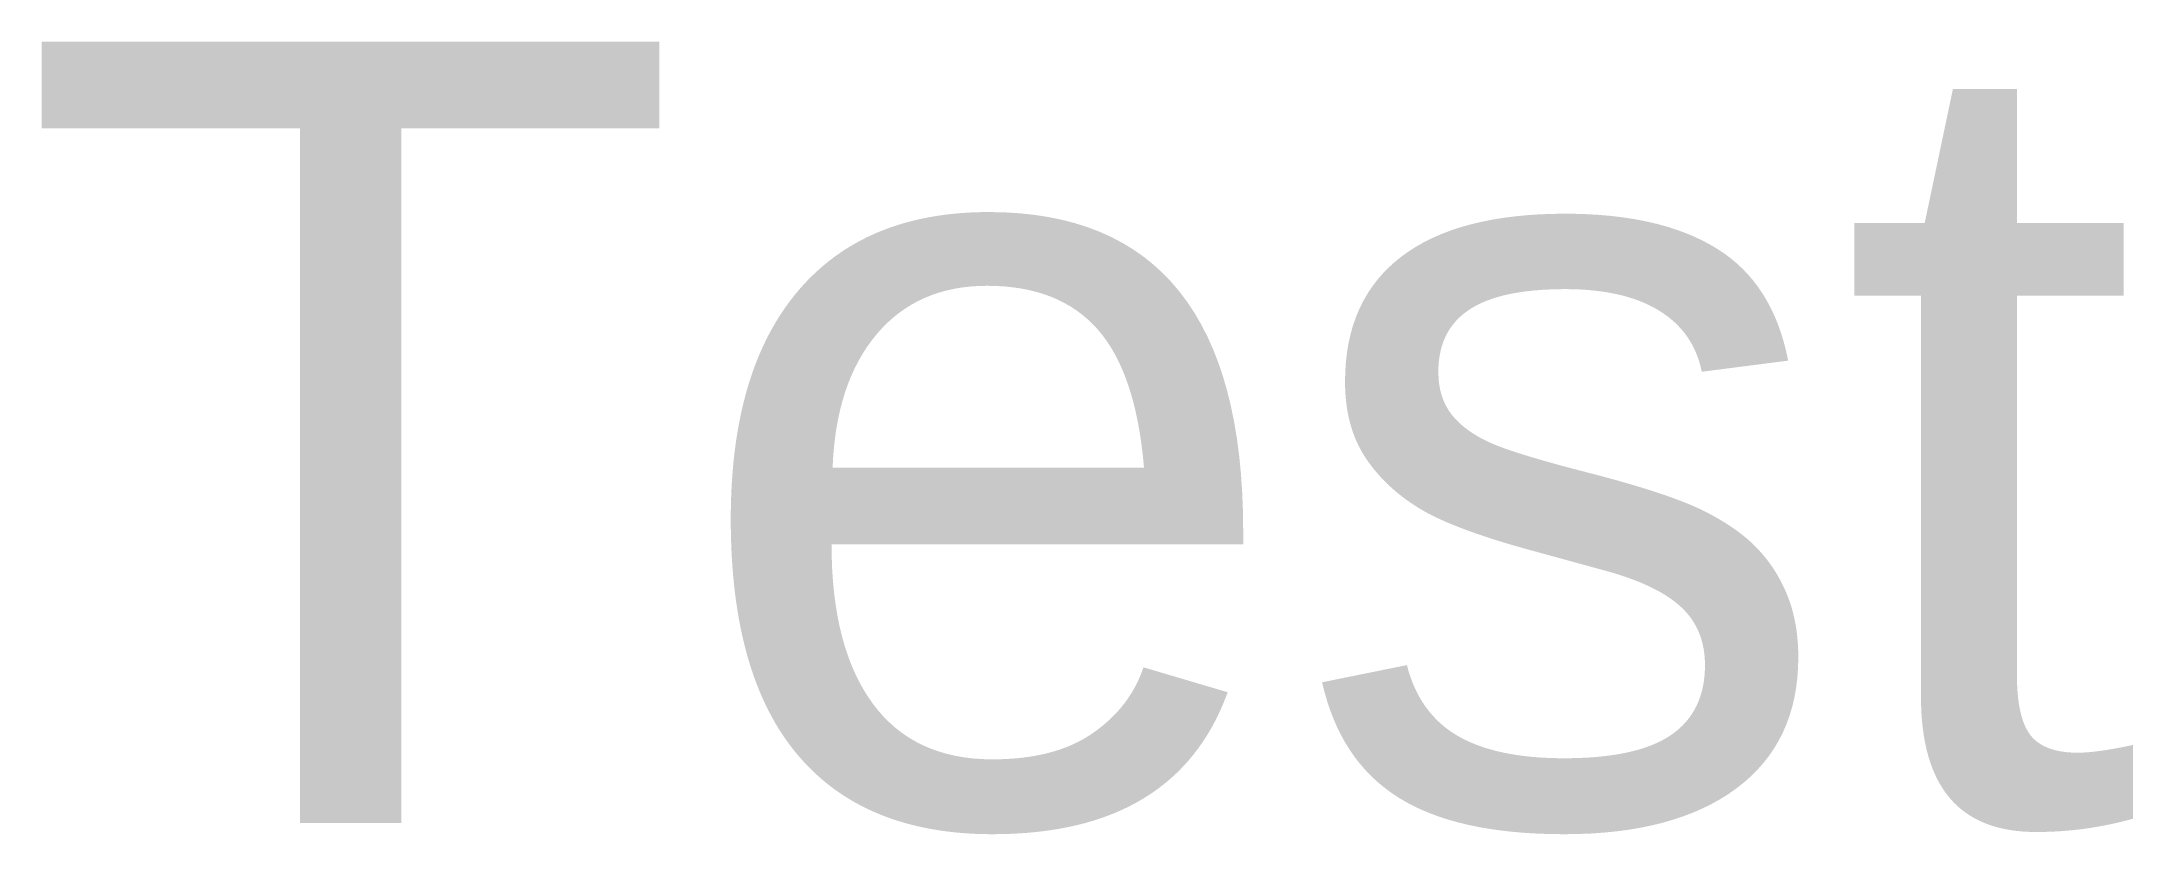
# Model space of a CAD drawing. Header units: millimetres. Extents: x 2482.77 to 2489.46, y 1621.45 to 1623.99.
import ezdxf

# ---------------------------------------------------------------- set-up
doc = ezdxf.new("R2010")
doc.units = ezdxf.units.MM
doc.styles.get("Standard").update_dxf_attribs({"font": 'arial.ttf'})

msp = doc.modelspace()

# ---------------------------------------------------------------- texts
at = {"insert": (2482.6956, 1623.9872), "char_height": 2.5, "attachment_point": 1}
msp.add_mtext_dynamic_manual_height_columns('Test', width=904.76365, gutter_width=12.5, heights=[0], dxfattribs=at)

doc.saveas('drawing.dxf')
